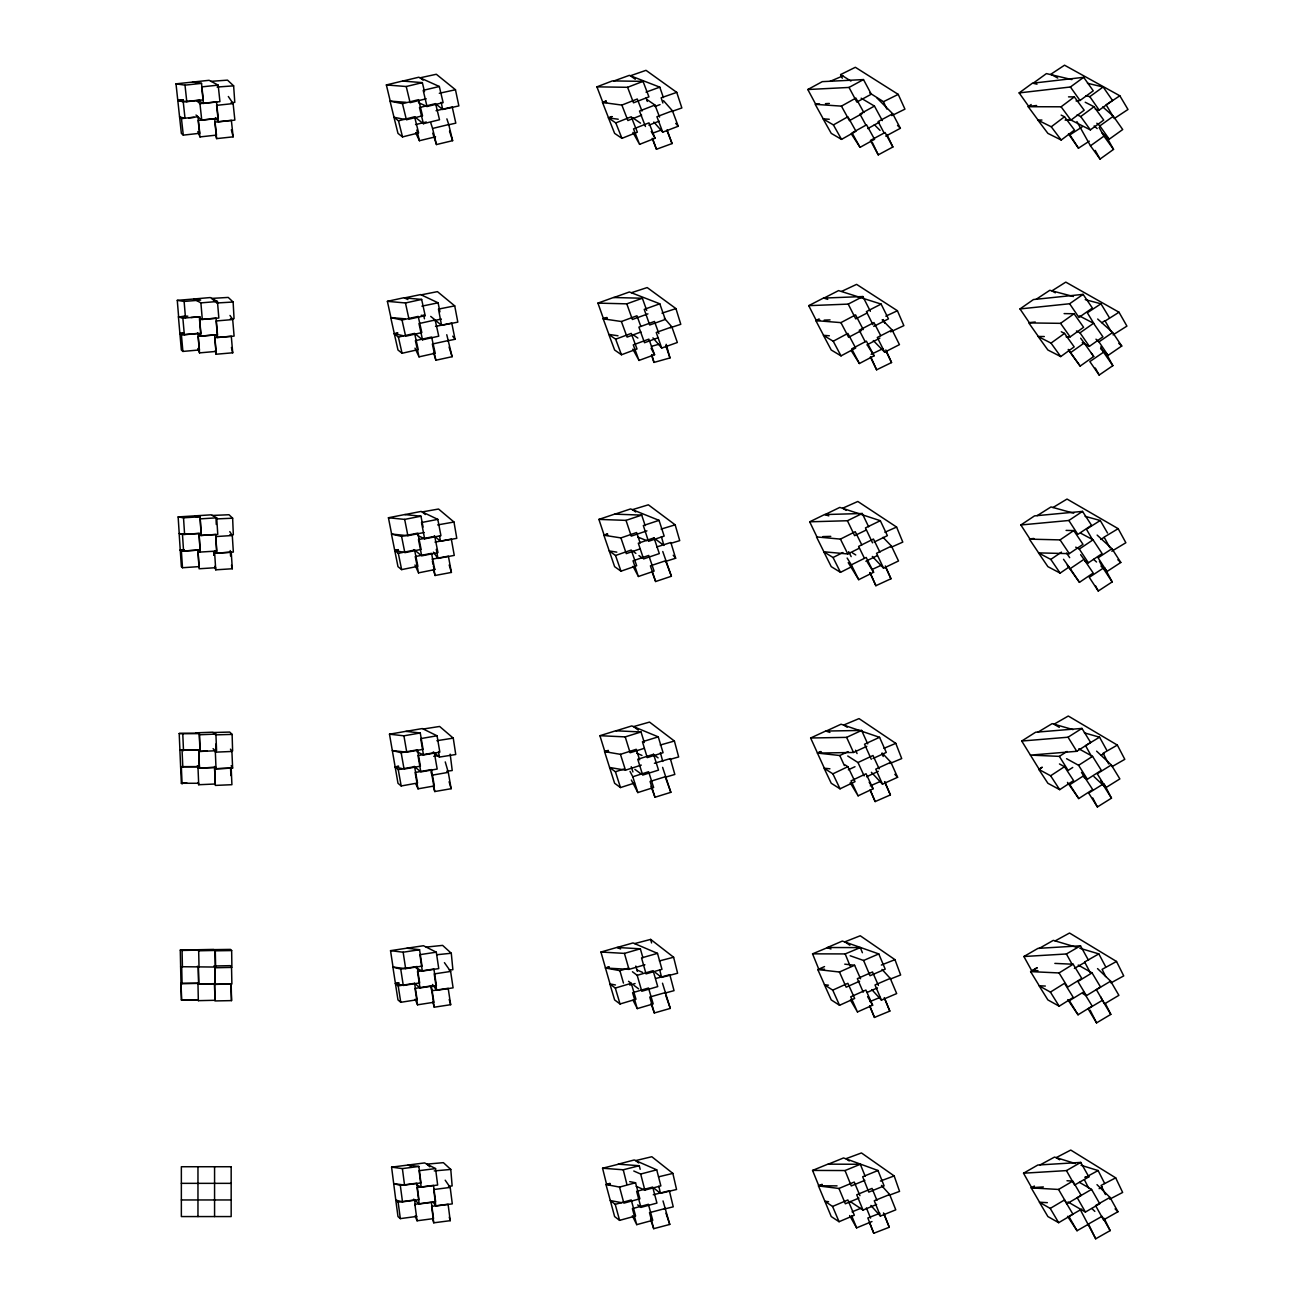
<?xml version="1.0" encoding="UTF-8"?>
<svg xmlns="http://www.w3.org/2000/svg" width="1304" height="1304" viewBox="0 0 1304 1304"><rect width="100%" height="100%" fill="white"/><g stroke="black" fill="none" stroke-linecap="round" stroke-linejoin="round"><path stroke-width="1.5" d="M1051.252 126.781L1064.504 116.773L1074.48 130.025L1061.228 140.033L1047.894 133.383L1037.902 120.131L1051.252 126.781L1061.228 140.033M1041.929 120.049L1038.049 120.049L1028.22 106.716L1031.154 104.516M1028.22 106.716L1061.097 106.798L1074.333 96.887L1084.178 110.221L1070.926 120.131L1065.123 120.115M1077.186 114.785L1080.706 116.561L1094.04 106.732L1103.706 120.066L1090.372 129.895L1069.198 119.153M1036.615 105.494L1028.726 106.406L1019.141 92.91L1032.393 83.228L1083.673 77.311L1093.241 90.807L1080.005 100.489L1076.061 100.946M1019.141 92.91L1070.421 86.993L1083.673 77.311M1085.906 95.714L1089.802 96.643L1103.135 86.977L1112.508 100.457L1099.174 110.123L1095.278 109.194M1051.024 343.115L1064.504 333.4L1074.186 346.88L1060.722 356.579L1047.894 350.01L1038.196 336.546L1051.024 343.115L1060.722 356.579M1096.843 123.228L1099.859 125.885L1113.339 116.219L1122.711 129.536L1109.231 139.202L1101.684 132.568M1105.792 135.518L1113.534 149.389L1100.054 159.072L1090.47 145.82L1103.95 136.138L1099.109 127.466M1044.308 336.546L1038.343 336.465L1028.791 322.919L1060.576 323.343L1074.056 313.742L1083.591 327.288L1070.128 336.888L1066.15 336.839M1068.286 349.407L1070.617 352.618L1084.162 343.017L1093.714 356.481L1080.168 366.098L1068.465 350.042M1076.452 330.971L1080.005 332.83L1093.551 323.278L1102.923 336.823L1089.378 346.375L1082.271 342.675M1019.989 308.934L1033.469 299.545L1083.102 294.362L1092.393 308.054L1078.93 317.442L1069.622 303.75L1019.989 308.934L1029.296 322.626L1035.246 322.007M1069.622 303.75L1083.102 294.362M1100.69 346.929L1103.543 352.194L1089.851 361.583L1099.158 375.063L1112.85 365.658L1106.167 353.384M1095.979 339.17L1098.962 341.86L1112.654 332.487L1121.75 346.016L1108.074 355.389L1100.592 348.673M1069.28 566.865L1060.136 573.124L1047.894 566.653L1038.554 552.961L1050.812 559.416L1061.456 552.13M1060.071 539.889L1073.746 530.581L1083.005 544.338L1069.313 553.646L1038.636 552.896L1029.394 539.139L1060.071 539.889L1069.313 553.646M1063.526 559.286L1070.209 568.658L1083.966 559.351L1093.208 573.026L1079.451 582.334L1067.21 565.154M1075.718 547.158L1079.288 549.066L1093.045 539.823L1102.124 553.581L1088.384 562.823L1084.798 560.916M1020.853 524.974L1034.545 515.879L1082.516 511.396L1091.529 525.284L1077.854 534.379L1068.84 520.492L1020.853 524.974L1029.867 538.862L1033.876 538.487M1068.84 520.492L1082.516 511.396M1119.843 95.795L1106.151 104.825L1114.301 118.517L1127.993 109.471L1119.843 95.795L1064.537 65.2L1050.845 74.246L1057.756 78.061M1036.207 299.268L1049.818 290.287L1073.436 296.513M1109.411 317.72L1100.967 303.799L1087.34 312.781L1093.681 323.229M1101.847 322.707L1104.863 320.719M1099.386 561.144L1103.151 568.234L1089.264 577.346L1098.261 591.022L1112.165 581.926L1104.635 567.729M1059.451 763.948L1064.504 766.687L1073.583 780.574L1059.696 789.67L1047.894 783.28L1038.815 769.393L1041.896 767.371M1038.815 769.393L1050.616 775.782L1064.504 766.687M1111.986 548.723L1098.098 557.802L1106.917 571.559L1120.804 562.48L1111.986 548.723L1097.137 535.096M1082.255 126.83L1069.883 134.882L1078.473 148.2L1089.296 141.158M1083.754 775.684L1069.802 784.682L1078.75 798.57L1092.703 789.572L1081.505 772.441M1066.574 758.7L1078.587 765.301L1092.556 756.353L1101.342 770.322L1087.389 779.254L1083.95 777.363M1042.238 767.274L1039.141 769.246L1021.733 741.031L1035.62 732.229L1081.945 728.414L1090.649 742.498L1076.762 751.3L1030.453 755.114L1059.353 756.369L1067.079 751.446M1072.736 767.469L1068.106 770.419L1059.353 756.369M1021.733 741.031L1068.041 737.216L1081.945 728.414M1113.045 334.867L1126.917 326.114L1119.011 312.243L1105.124 320.996L1111.073 331.395M1037.169 515.65L1050.991 506.946L1073.73 513.206M1107.536 533.043L1100.266 520.508L1086.428 529.212L1092.801 540.182M1100.772 539.448L1103.836 537.509M1100.918 780.688L1102.76 784.274L1088.677 793.077L1097.398 806.964L1111.481 798.162L1104.064 783.818M1111.318 764.959L1097.234 773.745L1105.776 787.697L1119.859 778.912L1111.318 764.959L1096.599 751.153M1050.405 992.099L1064.504 983.314L1073.274 997.413L1059.174 1006.199L1047.894 999.923L1039.125 985.84L1050.405 992.099L1059.174 1006.199M1045.352 986.052L1039.255 985.775L1030.6 971.61L1036.859 967.747M1059.06 972.947L1073.143 964.243L1081.782 978.407L1067.699 987.095L1059.06 972.947L1030.6 971.61M1078.049 1014.789L1092.214 1006.101L1083.559 992.002L1069.41 1000.69L1078.049 1014.789L1067.764 999.646M1092.051 972.882L1077.903 981.504L1086.395 995.669L1100.543 987.03L1092.051 972.882L1078.229 965.074M1052.964 507.533L1067.031 499.057L1118.18 528.674L1125.857 542.741L1111.79 551.201M1118.18 528.674L1104.113 537.134L1109.867 547.68M1038.131 732.049L1052.149 723.638L1073.013 729.604M1106.591 749.898L1099.549 737.2L1085.531 745.611L1091.692 756.711M1101.244 755.228L1104.358 753.353M1100.56 996.68L1102.402 1000.315L1088.123 1008.807L1096.55 1022.89L1110.812 1014.398L1105.336 1003.493M1110.649 981.178L1096.387 989.654L1104.635 1003.803L1118.897 995.327L1110.649 981.178L1097.528 968.595M1050.225 1208.417L1064.504 1199.957L1072.947 1214.236L1058.669 1222.696L1047.894 1216.567L1039.435 1202.272L1050.225 1208.417L1058.669 1222.696M1047.373 1202.663L1039.565 1202.223L1031.219 1187.879L1034.398 1186.021M1058.555 1189.46L1072.833 1181.082L1081.163 1195.409L1066.884 1203.788L1058.555 1189.46L1031.219 1187.879M1091.562 1189.395L1077.234 1197.708L1085.417 1212.052L1099.761 1203.722L1091.562 1189.395L1079.37 1182.337M1037.968 970.632L1031.888 970.991L1023.884 956.517L1037.984 948.367L1080.494 945.824L1088.498 960.282M1031.888 970.991L1037.185 967.927M1023.884 956.517L1066.411 953.974L1080.494 945.824M1074.398 968.432L1084.977 962.319M1112.133 766.589L1124.798 759.319L1117.349 745.089L1103.102 753.256L1108.677 763.932M1023.526 1173.209L1037.821 1165.026L1080.739 1162.418L1088.856 1176.86L1074.577 1185.059L1066.46 1170.601L1023.526 1173.209L1031.66 1187.667L1043.363 1186.95M1066.46 1170.601L1080.739 1162.418M1081.701 1209.118L1068.889 1216.436L1077.039 1230.731L1088.253 1224.326M1039.109 948.464L1053.322 940.363L1076.077 947.128M1105.645 966.737L1098.832 953.892L1084.618 961.993L1090.584 973.24M1087.585 1224.521L1102.043 1216.322L1110.16 1230.617L1095.702 1238.8L1080.706 1210.471M833.403 124.923L847.861 116.773L855.994 131.248L841.536 139.381L831.251 133.383L823.117 118.909L833.403 124.923L841.536 139.381M1109.997 1197.398L1095.556 1205.548L1103.51 1219.892L1117.968 1211.726L1109.997 1197.398L1096.99 1184.651M829.279 119.267L823.231 118.86L815.212 104.336L841.422 106.129L855.88 98.077L863.9 112.6M862.303 113.497L849.442 120.653L841.422 106.129M860.053 147.352L874.576 139.3L866.557 124.825L852.034 132.894L860.053 147.352L851.267 133.79M882.319 120.587L874.446 106.08L859.923 114.067L866.052 125.363M867.812 128.591L879.092 122.364M1055.115 940.917L1069.524 933.028L1116.517 961.472L1123.722 975.897L1110.91 982.906M1116.517 961.472L1102.092 969.361L1105.694 976.566M807.812 89.52L822.286 81.647L863.492 79.577L871.3 94.198L856.842 102.071L849.018 87.449L807.812 89.52L815.636 104.141L819.548 103.945M849.018 87.449L863.492 79.577M1040.087 1164.912L1054.496 1157.104L1075.36 1163.543M1085.319 1177.496L1098.115 1170.552L1104.7 1183.543M1099.125 1188.645L1102.32 1186.901M892.865 146.993L885.057 132.519L870.436 140.408L878.244 154.866L892.865 146.993L886.948 134.573M885.775 136.138L900.379 128.281L892.718 113.774L878.114 121.614L884.063 132.91M833.223 341.224L847.861 333.4L855.668 348.054L841.031 355.878L831.251 350.01L823.443 335.373L833.223 341.224L841.031 355.878M829.344 335.78L823.557 335.324L815.848 320.621L819.108 318.909M815.848 320.621L840.917 322.626L855.571 314.883L863.264 329.586M861.634 330.434L848.627 337.312L840.917 322.626M859.385 363.523L874.087 355.796L866.394 341.143L851.691 348.885L859.385 363.523L851.121 350.45M866.834 344.941L879.89 338.111M1109.688 1199.175L1122.646 1192.443L1115.686 1177.854L1101.098 1185.434L1105.45 1194.545M820.2 320.295L816.255 320.442L808.741 305.658L823.394 298.094L862.873 296.546L870.371 311.33M808.741 305.658L848.219 304.109L862.873 296.546M867.127 313.009L855.734 318.893L848.219 304.109M873.778 326.391L888.464 318.861L881.113 304.077L866.41 311.607L872.963 324.745M892.099 329.945L877.315 337.475L884.666 352.161L899.45 344.631L892.099 329.945L882.156 319.79M852.017 566.523L840.493 572.342L831.251 566.653L823.802 551.82L833.044 557.509L842.922 552.537M859.336 548.202L847.796 553.956L823.883 551.788L816.5 536.922L840.428 539.106L855.245 531.69L861.797 544.893M847.144 558.047L851.349 564.86L866.215 557.46L873.599 572.277L858.733 579.677L848.219 562.643M865.872 561.258L877.429 555.537M842.302 78.256L840.624 74.572L855.359 67.286L898.228 94.393L904.943 109.145L891.822 115.616M869.768 93.008L883.476 101.679L898.228 94.393M816.874 536.759L809.686 521.812L824.503 514.575L862.237 513.499L868.643 526.783M809.686 521.812L847.421 520.736L862.237 513.499M866.149 530.06L854.625 535.683L847.421 520.736M871.137 354.362L882.759 348.722M870.371 357.003L876.614 369.814L891.545 362.561L885.856 349.928M874.185 542.057L887.388 535.651L880.33 520.703L865.465 527.908L872.523 542.855M891.463 546.099L876.532 553.32L883.574 568.169L898.521 560.964L891.463 546.099L883.036 537.313M832.881 773.842L847.861 766.687L855.016 781.666L840.037 788.822L831.251 783.28L824.112 768.3L832.881 773.842L840.037 788.822M858.097 795.831L873.109 788.741L866.068 773.761L851.039 780.851L858.097 795.831L850.208 782.742M841.699 291.346L856.598 284.37L897.413 310.743L903.868 325.641L890.616 331.852M885.823 316.171L897.413 310.743M847.747 756.01L857.983 762.53L872.995 755.505L879.157 768.855M866.573 776.776L878.26 771.316M820.786 751.593L817.461 753.141L824.356 768.219L829.931 768.806M867.714 743.867L861.618 730.436L825.611 731.071L810.632 737.999L817.51 753.093L839.776 755.505L848.105 751.642M848.35 769.8L855 766.703M810.632 737.999L846.622 737.363L861.618 730.436M820.835 751.56L817.51 753.093L853.501 752.457L866.818 746.312M872.392 569.343L880.77 565.48M869.801 572.521L875.88 585.708L890.958 578.764L885.351 565.952M872.946 758.537L886.296 752.424L879.548 737.314L864.536 744.209L871.284 759.303M890.86 762.253L875.766 769.148L882.498 784.16L897.608 777.282L890.86 762.253L882.515 753.353M832.734 990.144L847.861 983.314L854.674 998.456L839.548 1005.286L831.251 999.923L824.438 984.781L832.734 990.144L839.548 1005.286M828.464 985.188L824.535 984.748L817.804 969.573L824.535 966.574M817.804 969.573L839.45 972.018L854.593 965.27L860.558 978.766M859.629 981.195L846.166 987.193L839.45 972.018M857.461 1011.953L872.637 1005.205L865.905 990.062L850.73 996.81L857.461 1011.953L850.436 1000.005M884.878 532.26L896.598 527.061L902.792 542.105L891.088 547.305M867.339 992.344L877.445 987.878M870.322 785.856L880.461 781.422M870.078 789.914L875.163 801.569L890.387 794.935L884.846 781.944M863.607 960.477L878.782 953.925L885.204 969.165L870.029 975.718L863.607 960.477L850.159 955.75M890.257 978.391L875.017 984.96L881.439 1000.119L896.679 993.566L890.257 978.391L881.993 969.394M830.029 81.386L842.922 75.893M828.594 1201.701L824.861 1201.245L832.571 1206.444L847.861 1199.957L854.348 1215.23L839.059 1221.718L831.251 1216.567L818.472 1185.923L821.879 1184.488M883.965 748.317L895.783 743.361L901.716 758.569L889.899 763.508M818.472 1185.923L838.961 1188.466L854.25 1182.06L859.939 1195.67M858.945 1198.083L845.351 1203.788L838.961 1188.466M824.552 969.214L818.798 969.214L812.555 953.843L827.698 947.519L860.33 947.601L862.4 952.719M812.555 953.843L845.188 953.925L860.33 947.601M850.029 1201.408L863.02 1210.096L876.63 1204.44M869.931 1001.586L880.167 997.364M870.045 1006.786L874.462 1017.43L889.817 1011.105L884.275 997.641M852.066 1211.872L860.591 1208.368M849.621 1215.54L856.614 1227.863L871.969 1221.555M837.054 1185.874L818.798 1185.792L812.571 1170.421L827.861 1164.146L860.314 1164.276L865.171 1176.241M812.571 1170.421L845.041 1170.552L860.314 1164.276M818.798 1185.792L822.205 1184.407M864.845 1180.348L851.267 1185.923L845.041 1170.552M828.219 1164.195L843.541 1157.952L877.999 1170.503L884.112 1185.89L868.79 1192.117L862.677 1176.746L877.999 1170.503M889.654 1194.513L874.283 1200.739L880.396 1216.061L895.783 1209.835L889.654 1194.513L881.488 1185.418M608.479 117.947L615.798 122.918L631.234 116.773L637.363 132.193L621.943 138.338L614.624 133.383L608.479 117.947L611.918 116.594M881.341 965.041L894.968 959.662L900.64 974.984L890.42 979.027M618.243 119.234L608.561 117.93L602.513 102.462L605.936 101.109M602.513 102.462L621.861 105.086L637.281 99.006L641.992 111.036M608.561 117.93L612 116.578M641.617 115.143L627.909 120.538L621.861 105.086M639.579 144.353L655.048 138.273L648.984 122.853L633.532 128.917L639.579 144.353L632.929 132.421M659.579 117.05L654.95 105.037L639.498 111.052L645.447 126.504M648.887 125.168L659.188 121.158M879.89 1213.291L867.845 1217.969L873.778 1233.258L889.263 1227.26L883.982 1213.665M596.922 86.846L612.342 80.913L643.035 81.353L648.936 96.871L633.499 102.804L627.599 87.303L596.922 86.846L602.823 102.364L606.653 102.413M627.599 87.303L643.035 81.353M602.823 102.364L606.246 101.044M672.44 110.807L656.923 116.708L662.725 132.16L678.243 126.26L672.44 110.807L663.54 100.685M615.667 339.203L631.234 333.4L637.02 348.967L621.454 354.769L614.624 350.01L608.821 334.46L615.667 339.203L621.454 354.769M880.428 1181.033L894.169 1175.931L899.564 1191.383L889.263 1195.214M617.998 335.764L608.903 334.427L603.198 318.844L606.653 317.573M603.198 318.844L621.389 321.517L636.939 315.78L640.753 326.163M640.932 331.998L627.094 337.1L621.389 321.517M638.993 360.442L654.575 354.704L648.854 339.138L633.271 344.875L638.993 360.442L632.847 349.13M652.587 133.204L661.258 130.041M652.212 138.354L656.466 149.259L672.065 143.57L667.077 129.862M658.373 337.671L644.518 342.724L638.895 327.141L654.478 321.452L658.862 333.579M613.858 80.978L629.343 75.355L659.791 87.156L663.394 97.555M646.018 92.144L659.791 87.156M654.885 106.488L660.036 104.613M607.338 318.844L603.475 318.747L597.917 303.115L613.467 297.508L642.367 298.241L646.702 310.401M597.917 303.115L626.8 303.848L642.367 298.241M603.475 318.747L606.947 317.508M647.941 313.873L632.375 319.48L626.8 303.848M613.776 297.556L629.376 291.982L659.808 303.799L665.284 319.447L649.702 325.006L644.225 309.374L659.808 303.799M671.87 326.913L656.238 332.471L661.715 348.054L677.346 342.496L671.87 326.913L664.355 318.176M671.478 111.573L681.862 107.955L676.743 92.372L661.161 97.8L662.872 103M616.825 552.146L609.245 550.94L615.537 555.488L631.234 550.043L636.678 565.724L620.981 571.185L614.624 566.653L603.882 535.227L607.371 534.037M603.882 535.227L620.916 537.916L636.596 532.537L640.183 543.002M640.231 548.837L626.279 553.629L620.916 537.916M638.389 576.498L654.103 571.119L648.74 555.439L633.027 560.818L638.389 576.498L633.027 566.343M608.023 535.292L604.143 535.145L598.911 519.399L614.591 514.135L641.698 515.113L645.187 525.61M598.911 519.399L626.018 520.377L641.698 515.113M604.143 535.145L607.631 533.972M646.931 530.858L631.25 536.123L626.018 520.377M614.885 514.167L630.598 508.935L659.042 520.345L664.176 536.091L648.479 541.323L643.328 525.561L659.042 520.345M666.165 560.573L650.403 565.838L655.635 581.519L671.397 576.254L662.758 551.494M631.495 292.683L647.192 287.565L675.945 308.608L680.786 324.305L670.321 327.728M661.992 313.156L675.945 308.608M608.088 750.517L604.567 751.642L609.587 767.469L615.423 771.756L624.208 768.936M641.275 765.106L625.48 770.159L609.587 767.469L614.624 783.28L620.492 787.567L634.543 783.052M604.567 751.642L620.443 754.331L636.254 749.295L639.612 759.841M630.028 771.397L632.799 776.76L648.626 771.723L653.646 787.518L637.819 792.571L631.364 780.036M656.776 546.93L670.843 542.513L675.651 558.242L665.105 561.551M608.707 751.74L604.828 751.56L599.921 735.701L615.732 730.778L641.03 731.968L644.29 742.546M599.921 735.701L625.219 736.89L641.03 731.968M604.828 751.56L608.332 750.468M644.176 748.382L630.125 752.75L625.219 736.89M615.993 730.81L631.804 725.92L658.259 736.858L663.084 752.718L647.257 757.608L642.432 741.748L658.259 736.858M665.937 776.532L650.077 781.455L654.983 797.249L670.843 792.327L662.611 767.371M661.112 529.098L675.162 524.827L679.726 540.638L670.941 543.312M615.309 988.057L631.234 983.314L635.977 999.223L620.052 1003.982L614.624 999.923L609.881 984.015L615.309 988.057L620.052 1003.982M637.265 1008.611L653.19 1003.917L648.512 988.008L632.587 992.703L637.265 1008.611L633.059 1000.249M654.412 763.264L670.337 758.602L674.836 774.446L666.002 777.037M637.183 975.327L653.125 970.681L657.738 986.606L641.796 991.252L637.183 975.327L632.44 971.741M642.888 957.674L640.346 948.807L616.857 947.454L600.932 952.034L605.496 967.992L619.889 970.665L628.74 968.106M629.783 985.074L635.081 983.542M600.932 952.034L624.437 953.387L640.346 948.807M615.455 984.96L610.044 983.966L605.463 968.008L629.001 969.361L644.909 964.781M665.741 992.474L649.767 997.055L654.331 1012.98L670.289 1008.399L662.497 983.216M657.493 953.354L641.552 957.902L646.05 973.86L661.976 969.312L657.493 953.354L633.027 942.939L617.085 947.486L620.59 948.97M660.248 745.024L674.396 741.031L678.667 756.956L669.832 759.433M651.462 346.342L658.569 344.354M651.527 355.291L653.989 362.414L669.979 357.932L666.214 344.305M621.927 1202.761L610.288 1200.528L615.211 1204.342L631.234 1199.957L635.618 1215.964L619.596 1220.365L614.624 1216.567L605.969 1184.505L609.522 1183.527M619.547 1187.096L635.553 1182.761L639.889 1198.8L623.866 1203.136L619.547 1187.096L605.969 1184.505M655.602 978.538L669.832 974.691L674.038 990.649L665.138 993.045M636.711 1224.652L652.75 1220.299L648.414 1204.293L632.391 1208.629L636.711 1224.652L632.375 1215.768M640.916 1207.39L656.939 1203.087L652.685 1187.064L636.645 1191.351L640.916 1207.39L637.689 1204.912M665.545 1208.433L649.49 1212.655L653.712 1228.678L669.767 1224.44L663.019 1200.935M618.194 1164.179L634.217 1159.973L656.727 1169.835L660.867 1185.89L644.844 1190.096L636.189 1186.314M633.777 1171.008L640.688 1174.04L656.727 1169.835M634.673 943.574L650.68 939.402L673.614 957.234L677.607 973.24L661.601 977.397L659.824 970.29M659.4 960.934L673.614 957.234M610.337 1184.635L606.588 1184.342L602.562 1168.237L618.585 1164.195L639.27 1165.727L640.166 1169.313M602.562 1168.237L623.247 1169.786L639.27 1165.727M606.588 1184.342L610.142 1183.445M414.59 116.773L418.617 132.878L402.512 136.92L397.981 133.383L393.955 117.262L398.486 120.799L414.59 116.773L423.392 123.684L439.513 119.74L435.601 103.619L419.481 107.564L423.392 123.684M653.255 1194.757L669.359 1190.764L673.239 1206.819L664.29 1209.036M402.463 103.668L418.568 99.674L422.545 115.795L406.424 119.789L402.463 103.668L390.043 101.141L394.004 117.262L404.664 119.43M415.536 124.597L426.294 121.989M415.634 132.682L419.432 140.718L435.569 136.806M406.131 102.348L390.238 101.093L386.359 84.939L402.463 81.044L422.349 82.625L424.501 91.606M386.359 84.939L406.229 86.52L422.349 82.625M426.229 98.778L410.108 102.674L406.229 86.52M430.727 122.755L432.586 128.444L448.739 124.548L452.618 140.669L436.465 144.548L432.749 133.187M402.659 81.076L418.78 77.229L439.318 86.488L443.132 102.625L427.011 106.488L418.454 102.625M439.318 86.488L423.197 90.351L427.011 106.488M658.553 1176.827L672.864 1173.404L676.548 1189.492L660.46 1193.339L658.813 1186.2M394.313 333.824L398.388 337.084L414.59 333.4L418.258 349.602L402.072 353.27L397.981 350.01L394.313 333.824L397.916 333.009L394.362 333.808L390.744 317.605L402.023 320.018L418.209 316.399L421.828 332.601L405.642 336.236L402.023 320.018M436.058 110.677L452.243 107.026L455.813 123.146L448.625 124.776M419.024 356.856L435.226 353.237L431.608 337.035L415.389 340.67L419.024 356.856L414.998 348.135M435.177 319.985L418.959 323.571L422.529 339.79L438.747 336.188L435.177 319.985L430.711 316.399M439.301 93.285L455.471 89.748L458.861 105.917L442.692 109.454L436.791 104.695M387.386 301.338L403.588 297.801L421.648 299.431L425.185 315.649L408.983 319.187L405.462 302.968L387.386 301.338L390.923 317.557L404.973 318.828M405.462 302.968L421.648 299.431M448.576 340.491L432.341 344.028L435.878 360.23L452.113 356.693L446.767 334.72M421.893 306.147L438.111 302.821L439.921 311.852M434.167 320.556L441.371 319.072M435.52 326.407L451.771 323.082L455.047 339.284L447.81 340.768M403.164 552.277L394.721 550.369L398.339 549.636L394.672 550.369L398.323 553.352L414.59 550.043L417.899 566.311L401.632 569.62L397.981 566.653L391.461 534.086L401.583 536.384L417.851 533.108L421.127 549.391L404.843 552.668L401.583 536.384M418.502 572.863L434.786 569.587L431.526 553.32L415.242 556.58L418.502 572.863L414.982 564.958M421.192 294.851L437.443 291.64L454.721 305.886L457.818 322.137L441.567 325.348L438.47 309.097L454.721 305.886M424.142 532.505L407.875 535.699L391.624 534.053L388.429 517.753L404.713 514.558L420.964 516.205L423.083 527.077M388.429 517.753L404.68 519.399L420.964 516.205M404.859 514.591L421.143 511.429L437.802 519.367L440.931 535.667L424.648 538.829L417.997 535.651M437.802 519.367L421.518 522.529L424.648 538.829M432.048 559.204L448.38 556.156L451.412 572.423L435.08 575.488L433.417 569.881M434.998 542.122L451.331 539.122L454.265 555.406L437.948 558.405L433.384 552.162M402.268 768.643L395.079 766.931L398.714 766.296L395.047 766.948L398.242 769.621L414.59 766.687L417.541 783.019L401.192 785.97L397.981 783.28L389.488 734.201L405.821 731.348L420.263 732.978L423.099 749.327L406.75 752.18L392.325 750.566L401.159 752.718L417.492 749.816L420.41 766.165L404.061 769.083L401.159 752.718M418.013 788.838L434.362 785.937L431.461 769.588L415.112 772.506L418.013 788.838L415.813 783.769M437.671 524.909L453.988 522.024L456.791 538.34L440.475 541.225L434.297 536.025M389.488 734.201L403.914 735.815L420.263 732.978M430.923 771.723L431.934 775.212L448.299 772.359L451.135 788.708L434.77 791.544L433.254 786.312M405.952 731.381L422.3 728.561L437.052 735.782L439.839 752.147L423.49 754.967L416.938 751.756M437.052 735.782L420.703 738.602L423.49 754.967M423.262 729.017L439.627 726.458L453.254 738.129L455.748 754.511L439.383 757.086L433.319 751.886M436.889 740.705L453.254 738.129M400.735 969.051L403.278 985.465L419.676 982.923L417.133 966.509L400.735 969.051L392.895 967.095L395.438 983.509L398.193 985.889L414.59 983.314L420.002 987.959L436.416 985.449L433.906 969.035L417.492 971.545L420.002 987.959M401.322 984.976L395.438 983.509L399.089 982.939L395.405 983.526L397.981 999.923L400.768 1002.303L417.166 999.728L414.59 983.314M417.541 1004.813L433.939 1002.271L431.396 985.873L414.982 988.416L417.541 1004.813L415.177 999.239M390.532 950.665L406.946 948.171L419.562 949.719L422.04 966.15L405.642 968.627L393.026 967.079L390.532 950.665L403.148 952.213L419.562 949.719M430.793 987.291L431.771 990.779L448.185 988.302L450.662 1004.699L434.248 1007.193L432.781 1001.945M407.044 948.204L423.458 945.726L436.302 952.181L438.747 968.611L422.333 971.072L415.911 967.845M436.302 952.181L419.888 954.658L422.333 971.072M450.63 971.447L434.216 973.909L436.661 990.323L453.091 987.845L450.63 971.447L444.419 962.645M416.791 1216.42L400.344 1218.621L397.981 1216.567L395.78 1200.104L398.127 1202.158L414.59 1199.957L415.324 1205.434M411.265 1166.656L408.136 1165.026L418.861 1166.461L420.98 1182.924L404.533 1185.059L393.726 1183.624L400.312 1185.385L416.775 1183.201L418.959 1199.664L402.496 1201.848L395.797 1200.104L391.591 1167.145L424.599 1162.924L435.552 1168.58L437.655 1185.043L421.192 1187.162L416.498 1184.733M417.068 1220.788L433.531 1218.604L431.347 1202.141L414.884 1204.325L417.068 1220.788L415.096 1215.98M433.743 756.304L439.22 755.587M446.75 771.251L452.227 770.534L450.19 754.152M419.187 1203.983L435.65 1201.832L433.498 1185.369L417.035 1187.52L419.187 1203.983L413.678 1199.142M391.591 1167.145L402.398 1168.596L418.861 1166.461M435.552 1168.58L419.089 1170.682L421.192 1187.162M433.743 1222.81L450.222 1220.674L448.087 1204.228L431.624 1206.363L433.743 1222.81L432.814 1219.305M450.19 1187.422L433.71 1189.541L435.813 1206.004L452.292 1203.885L450.19 1187.422L445.186 1180.185M183.196 117.865L179.561 116.871L181.452 118.615L197.963 116.773L199.805 133.285L183.293 135.127L181.354 133.383L176.007 83.847L209.096 80.31L218.175 85.119L219.936 101.63L203.424 103.407L198.893 100.995M199.985 136.92L216.497 135.094L214.671 118.599L198.159 120.424L199.985 136.92L197.849 131.557M192.519 82.054L201.517 83.358L203.294 99.87L186.782 101.663L177.8 100.359L183.245 101.859L199.74 100.066M197.116 101.109L199.952 103.668L216.464 101.859L218.257 118.371L201.761 120.18L197.475 116.349M188.689 117.963L194.198 117.376M176.007 83.847L185.005 85.151L201.517 83.358M218.175 85.119L201.664 86.895L203.424 103.407M233.123 103.586L216.611 105.347L218.355 121.859L234.867 120.098L233.123 103.586L228.33 96.496M216.627 138.615L233.139 136.838L231.362 120.327L214.85 122.12L216.627 138.615L215.73 135.094M426.131 947.095L442.61 945.384L451.282 953.24L452.879 969.703L449.212 970.078M436.644 954.756L451.282 953.24M178.436 316.921L182.87 318.192L199.414 316.742L200.881 333.286L184.337 334.737L179.887 333.465L183.571 333.139L179.87 333.482L181.419 334.883L197.963 333.4L199.43 349.945L182.886 351.428L181.354 350.01L178.436 316.921L185.787 316.285M199.545 352.879L216.089 351.412L214.638 334.867L198.094 336.334L199.545 352.879L197.898 348.559L199.43 349.945M434.265 1170.91L450.776 1169.444L452.146 1185.955L448.478 1186.281M200.963 336.171L217.507 334.72L216.073 318.176L199.528 319.627L200.963 336.171L197.589 333.058M182.055 317.459L178.632 316.905L177.279 300.36L193.823 298.991L200.897 302.887L217.442 301.485L218.844 318.029L202.299 319.431L199.414 317.866M232.699 319.562L216.154 320.963L217.556 337.508L234.101 336.106L232.699 319.562L229.993 315.438M216.171 354.232L232.715 352.797L231.297 336.253L214.752 337.687L216.171 354.232L215.307 350.695M177.279 300.36L184.125 301.436L200.669 300.083L193.823 298.991L210.221 297.556L217.442 301.485M178.632 316.905L187.825 316.155M191.003 317.54L200.197 316.774M210.955 81.353L227.499 80.131L233.628 85.836L234.785 102.364L231.101 102.641M217.083 87.042L233.628 85.836M197.963 550.043L199.072 566.621L182.495 567.729L181.354 566.653L179.153 533.515L182.478 534.493L199.056 533.401L200.148 549.978L183.571 551.07L180.245 550.076L183.929 549.832L180.245 550.076L181.386 551.152L197.963 550.043L200.197 552.13L199.105 535.569L215.682 534.477L216.757 551.054L198.029 552.195L199.105 568.772L215.682 567.696M197.442 517.378L194.752 515.879L200.099 516.759L201.158 533.336L184.597 534.395L179.219 533.499L178.143 516.922L211.329 514.819L216.708 517.818L217.768 534.395L201.191 535.455L198.501 533.939M178.143 516.922L183.522 517.818L200.099 516.759M215.73 569.832L232.308 568.756L231.248 552.179L214.671 553.255L215.73 569.832L214.915 566.278M216.708 517.818L200.148 518.878L201.191 535.455M232.291 535.52L215.73 536.58L216.774 553.14L233.351 552.081L232.291 535.52L229.797 531.624M1084.961 1177.104L1088.856 1176.86M216.562 303.001L233.123 302.023L234.052 318.6L230.368 318.812M825.448 103.652L829.36 103.456M198.697 783.264L181.354 783.28L179.887 750.11L200.099 750.028L199.382 733.435L179.202 733.5L179.919 750.093L198.681 750.061L199.414 766.654L180.62 766.703L197.963 766.687L198.713 784.731L215.307 783.997L214.589 767.404L197.996 768.137M181.354 783.28L186.88 783.036M212.422 515.455L228.999 514.738L232.634 518.21L233.334 534.803L229.634 534.966M232.634 518.21L216.04 518.943L216.285 524.469M179.202 733.5L199.382 733.435M230.449 749.148L231.916 751.463L232.617 768.056L216.024 768.757L215.307 750.778L198.713 751.495L199.43 768.089L216.024 767.371M215.323 752.163L231.916 751.463M195.959 732.832L212.552 732.18L215.91 734.103L216.578 750.697M215.91 734.103L199.316 734.771L199.985 751.365L207.352 751.071M824.144 320.132L830.061 319.904M822.84 536.596L830.778 536.368M232.128 734.396L215.535 734.869L213.139 732.538L229.732 732.066L232.128 734.396L232.601 750.99M180.278 950.111L182.071 950.453L182.43 967.046L180.637 966.72L180.278 950.111L213.497 949.41L215.274 950.437L215.633 967.046L180.62 966.72L181.354 999.923L198.322 999.923L181.354 999.923M182.071 950.453L198.664 950.094L199.023 967.405L197.246 966.362L198.322 966.704L198.681 983.314L180.979 983.314L181.729 1000.282M215.274 950.437L198.664 950.795L196.904 949.752L198.664 950.094M213.856 966.003L230.466 965.661L231.542 967.405L231.884 984.015L215.274 984.357L214.932 967.764L231.542 967.405M181.354 983.689L197.963 983.314L198.338 1000.657L214.932 1000.282L214.573 983.689L197.963 984.047M214.915 1000.934L231.525 1000.608L231.183 983.998L214.573 984.341L214.932 1000.282M231.656 950.567L230.466 949.394L213.856 949.638L215.046 950.812L231.656 950.567L231.884 967.177M181.354 1183.347L231.167 1183.347M181.354 1199.957L231.167 1199.957M1068.53 96.871L1074.333 96.887M1064.113 313.612L1074.056 313.742M1066.085 530.402L1073.746 530.581M1054.854 963.395L1073.143 964.243M1066.982 1180.739L1070.877 1180.968M421.176 315.291L425.185 315.649M844.747 964.161L854.593 965.27M629.734 1181.652L635.553 1182.761M394.362 333.808L403.751 335.829M1071.855 79.593L1046.427 73.594L1033.094 83.26L1037.006 84.189M1087.487 83.277L1103.135 86.977M1085.238 299.643L1100.967 303.799M1085.107 516.335L1100.266 520.508M1084.39 732.864L1099.549 737.2M1079.875 948.252L1098.832 953.892M199.43 768.089L197.214 765.97L199.414 766.654M1081.049 1165.287L1098.115 1170.552M881.113 304.077L838.57 290.596L823.867 298.127L827.73 299.366M880.33 520.703L839.809 507.403L824.959 514.607L828.806 515.879M879.548 737.314L841.064 724.225L826.035 731.12L829.882 732.424M878.782 953.925L842.302 941.081L827.127 947.649L830.974 948.986M637.803 537.052L646.702 540.606M636.678 753.239L641.959 755.423M637.314 970.143L642.546 972.376M438.111 302.821L420.638 294.59L404.419 297.915L407.907 299.561M1061.163 115.111L1064.504 116.773M1085.221 102.25L1094.04 106.732M1061.293 331.77L1064.504 333.4M1079.337 315.878L1093.551 323.278M1080.511 533.108L1093.045 539.823M1078.815 748.806L1092.556 756.353M1082.939 993.713L1086.395 995.669M1119.011 312.243L1065.792 282.12L1051.904 290.873L1055.343 292.813M1067.992 1201.962L1085.417 1212.052M861.145 98.191L874.446 106.08M1117.349 745.089L1068.286 716.026L1054.039 724.209L1059.288 727.322M1115.686 1177.854L1070.763 1150.063L1056.175 1157.642L1059.63 1159.778M852.36 552.847L855.75 554.95M840.624 74.572L850.909 81.076M844.943 764.829L847.861 766.687M896.598 527.061L857.82 501.469L842.775 508.152L846.133 510.369M895.783 743.361L859.043 718.602L843.851 724.975L847.176 727.224M646.751 99.414L654.95 105.037M632.326 117.523L640.525 123.146M894.968 959.662L860.249 935.767L844.91 941.814L849.882 945.237M632.896 334.574L637.868 338.062M894.169 1175.931L861.455 1152.948L845.986 1158.686L849.263 1160.984M676.743 92.372L646.002 70.334L630.419 75.762L635.276 79.251M632.782 551.152L635.863 553.369M638.96 555.586L642.057 557.819M634.885 769.36L641.128 773.957M628.512 981.293L631.234 983.314M675.162 524.827L648.365 504.811L632.554 509.619L635.716 511.983M656.042 539.563L662.334 544.273M633.874 985.302L638.634 988.872M674.396 741.031L649.522 722.09L633.614 726.589L638.275 730.142M654.983 755.521L658.096 757.885M655.488 972.654L660.068 976.207M672.864 1173.404L651.821 1156.729L635.733 1160.576L638.732 1162.956M654.445 1188.58L658.96 1192.149M415.096 333.808L422.529 339.79M455.471 89.748L436.318 74.263L420.149 77.8L423.099 80.18M414.085 549.62L420.165 554.624M436.856 321.469L440.002 324.06M414.15 766.312L419.497 770.794M453.988 522.024L438.551 509.033L422.219 511.918L425.316 514.526M1102.776 106.928L1113.339 116.219M1094.154 125.934L1097.169 128.591M196.007 115.029L197.963 116.773M1097.691 319.024L1112.654 332.487M1118.767 343.327L1121.75 346.016M1117.838 559.758L1120.804 562.48M1093.551 559.286L1096.534 562.008M1100.984 566.099L1106.917 571.559M450.776 1169.444L443.376 1162.663L426.864 1164.13L429.831 1166.835M1094.007 776.646L1105.776 787.697M233.123 302.023L228.249 297.426L211.688 298.404L215.339 301.843M213.09 748.659L215.307 750.778M1115.067 1208.889L1117.968 1211.726M1091.953 1208.563L1094.838 1211.4M876.973 97.996L892.718 113.774M897.527 125.412L900.379 128.281M874.316 124.662L880.037 130.4M873.321 340.572L884.666 352.161M872.343 556.449L883.574 568.169M894.821 774.315L897.608 777.282M871.382 772.294L882.498 784.16M871.805 989.622L881.439 1000.119M870.876 1205.45L880.396 1216.061M675.7 123.375L678.243 126.26M653.826 122.038L662.725 132.16M652.945 337.866L661.715 348.054M673.206 555.276L675.651 558.242M452.732 336.188L455.047 339.284M1061.097 106.798L1070.926 120.131M1080.657 338.192L1084.162 343.017M1091.383 353.27L1093.714 356.481M1080.706 116.561L1090.372 129.895M1103.95 136.138L1113.534 149.389M1080.625 554.656L1083.966 559.351M1070.421 86.993L1080.005 100.489M1070.617 352.618L1080.168 366.098M1060.576 323.343L1070.128 336.888M432.521 984.455L436.661 990.323M1099.859 125.885L1109.231 139.202M1068.481 133.872L1078.473 148.2M1089.802 96.643L1099.174 110.123M1067.487 782.384L1078.75 798.57M1080.005 332.83L1089.378 346.375M1103.543 352.194L1112.85 365.658M432.814 1201.652L435.813 1206.004M1066.574 553.092L1069.688 557.656M1050.812 559.416L1060.136 573.124M1070.209 568.658L1079.451 582.334M215.486 117.605L218.355 121.859M1098.962 341.86L1108.074 355.389M1079.288 549.066L1088.384 562.823M1103.151 568.234L1112.165 581.926M215.747 334.769L217.556 337.508M1067.569 1216.322L1077.039 1230.731M1050.616 775.782L1059.696 789.67M215.111 550.549L216.774 553.14M867.877 345.984L874.087 355.796M1078.587 765.301L1087.389 779.254M1102.76 784.274L1111.481 798.162M231.15 765.741L232.617 768.056M214.557 766.442L216.024 768.757M1068.041 737.216L1076.762 751.3M867.29 562.057L873.599 572.277M869.181 782.204L873.109 788.741M1102.402 1000.315L1110.812 1014.398M867.616 996.663L872.637 1005.205M1095.213 150.4L1100.054 159.072M1076.908 121.565L1090.47 145.82M651.234 131.459L655.048 138.273M1066.411 953.974L1071.741 963.607M1095.327 368.038L1099.158 375.063M651.055 348.233L654.575 354.704M1095.441 585.708L1098.261 591.022M1092.768 797.999L1097.398 806.964M880.689 335.617L873.957 322.561L859.271 330.238L865.155 341.664M1084.537 1179.99L1088.661 1188.107M1090.144 1010.176L1096.55 1022.89M848.692 551.69L851.17 556.629M833.044 557.509L840.493 572.342M851.349 564.86L858.733 579.677M840.428 539.106L847.796 553.956M1104.146 1218.327L1110.16 1230.617M1088.824 1224.749L1095.702 1238.8M879.923 552.244L873.468 539.041L858.619 546.392L864.259 557.949M886.198 351.575L891.545 362.561M872.327 142.462L878.244 154.866M885.644 567.224L890.958 578.764M857.983 762.53L864.144 775.88M855.538 750.207L857.07 753.565M839.776 755.505L844.373 765.562M883.476 101.679L886.834 109.047M846.622 737.363L853.501 752.457M870.909 357.182L876.614 369.814M433.384 566.425L434.786 569.587M870.257 572.896L875.88 585.708M884.568 781.618L890.387 794.935M878.407 985.449L872.523 971.969L857.347 978.652L863.232 992.148M883.313 319.578L884.927 323.31M870.404 790.436L875.163 801.569M832.571 1206.444L839.059 1221.718M884.682 998.685L889.817 1011.105M869.605 1005.645L874.462 1017.43M876.94 1200.332L872.05 1188.417L856.728 1194.774L863.02 1210.096M866.41 1207.96L870.583 1218.148M851.74 1215.964L856.614 1227.863M845.188 953.925L850.029 965.873M883.476 1212.899L889.263 1227.26M869.442 1222.5L873.778 1233.258M615.798 122.918L621.943 138.338M667.11 130.856L672.065 143.57M881.911 753.109L883.216 756.483M665.953 561.747L671.397 576.254M652.244 572.456L655.635 581.519M652.717 138.974L656.466 149.259M665.529 777.673L670.843 792.327M650.989 786.263L654.983 797.249M197.947 782.563L198.713 784.731M665.757 995.441L670.289 1008.399M651.087 1003.721L654.331 1012.98M646.099 97.963L647.306 101.435M615.537 555.488L620.981 571.185M665.676 345.478L669.979 357.932M197.947 999.565L198.338 1000.657M665.969 1213.209L669.767 1224.44M650.533 1219.321L653.712 1228.678M446.881 118.86L448.739 124.548M449.521 131.182L452.618 140.669M631.234 766.687L632.913 771.952M615.423 771.756L620.492 787.567M632.799 776.76L637.819 792.571M620.443 754.331L625.48 770.159M449.081 347.076L452.113 356.693M433.466 352.536L435.878 360.23M449.179 564.958L451.412 572.423M445.251 761.911L448.299 772.359M449.098 781.732L451.135 788.708M661.389 536.661L663.915 545.447M635.814 966.052L637.33 971.366M619.889 970.665L623.459 983.069M624.437 953.387L629.001 969.361M449.195 999.451L450.662 1004.699M651.837 354.623L653.989 362.414M615.211 1204.342L619.596 1220.365M660.378 752.604L662.758 761.438M449.277 1217.17L450.222 1220.674M640.688 1174.04L644.844 1190.096M231.346 129.797L233.139 136.838M650.68 939.402L651.576 942.955M398.486 120.799L402.512 136.92M623.247 1169.786L626.817 1184.097M231.427 347.5L232.715 352.797M416.824 129.976L419.432 140.718M432.586 128.444L436.465 144.548M231.493 565.219L232.308 568.756M398.388 337.084L402.072 353.27M441.176 102.266L442.692 109.454M231.525 1000.608L230.857 984.145M398.323 553.352L401.632 569.62M423.718 315.177L424.436 318.795M404.68 519.399L407.875 535.699M432.39 561.013L433.058 564.632M433.743 568.251L435.08 575.488M436.318 549.359L437.948 558.405M398.242 769.621L401.192 785.97M431.934 775.212L434.77 791.544M403.914 735.815L406.75 752.18M439.529 535.781L440.475 541.225M398.193 985.889L400.768 1002.303M438.551 751.626L439.383 757.086M431.771 990.779L434.248 1007.193M403.148 952.213L405.642 968.627M400.312 1185.385L402.496 1201.848M398.127 1202.158L400.344 1218.621M402.398 1168.596L404.533 1185.059M181.452 118.615L183.293 135.127M199.952 103.668L201.761 120.18M185.005 85.151L186.782 101.663M183.245 101.859L185.021 118.371M181.419 334.883L182.886 351.428M182.87 318.192L184.337 334.737M200.897 302.887L202.299 319.431M184.125 301.436L185.494 317.997M182.478 534.493L183.571 551.07M181.386 551.152L182.495 567.729M230.237 550.549L230.596 556.074M183.522 517.818L184.597 534.395M182.087 750.778L182.821 767.371M181.37 767.42L182.104 784.014M230.58 768.235L230.889 775.619M182.788 734.152L183.505 750.745M215.796 744.095L215.959 749.621M181.712 967.063L182.087 983.672M214.932 967.063L215.29 983.672L198.681 984.031L198.322 967.421M215.046 950.812L215.274 967.405M214.573 1166.738L214.573 1216.567M197.963 1166.738L197.963 1216.567M654.021 537.867L638.308 543.214L643.606 558.927L659.319 553.581L654.021 537.867M653.565 754.282L637.754 759.27L642.693 775.098L658.52 770.11L653.565 754.282M609.001 966.997L605.463 968.008L609.033 966.981M434.737 536.351L418.47 539.579L421.681 555.863L437.965 552.635L434.737 536.351M434.33 752.685L417.981 755.57L420.833 771.919L437.182 769.05L434.33 752.685M183.277 99.756L179.61 100.163L183.293 99.756M183.571 749.947L179.887 750.11L183.603 749.947M231.199 768.105L214.606 768.822L215.323 785.415L231.916 784.698L231.199 768.105M231.167 1166.738L181.354 1166.738L181.354 1216.567L231.167 1216.567L231.167 1166.738M213.905 555.292L213.66 551.608L213.905 555.308"/></g></svg>
